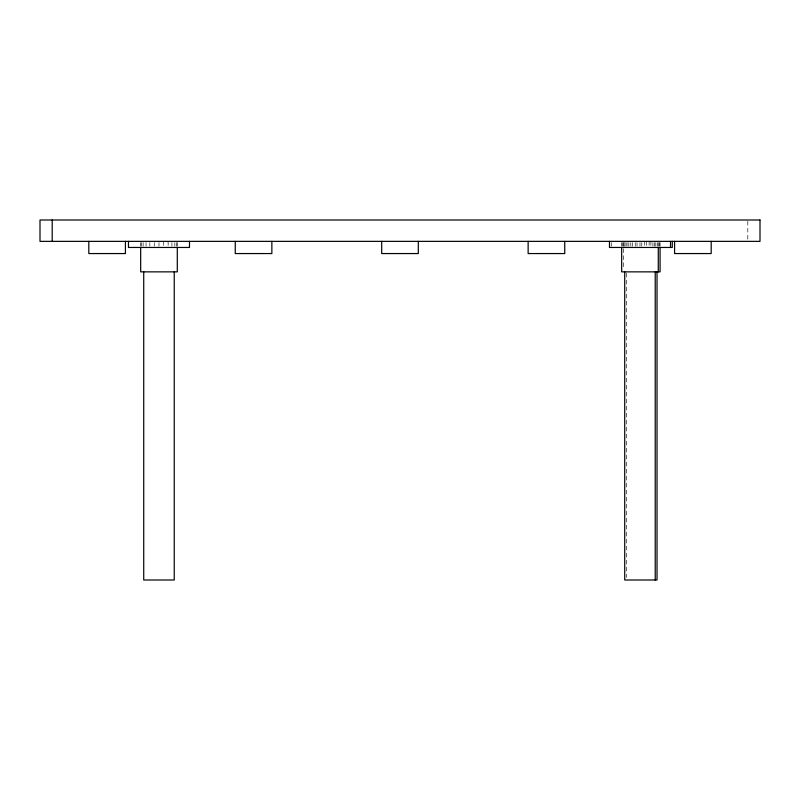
<?xml version="1.0" encoding="UTF-8"?>
<svg xmlns="http://www.w3.org/2000/svg" width="800" height="800" viewBox="0 0 800 800"><rect width="100%" height="100%" fill="white"/><g stroke="black" fill="none" stroke-linecap="round" stroke-linejoin="round"><path stroke-width="0.6" stroke-dasharray="4 3" d="M747.8 221.19L747.8 240.17M660.07 242.58L660.07 246.24M659.45 242.58L659.45 246.24M658.28 242.58L658.28 246.24M657.62 242.58L657.66 246.24M655.83 242.58L655.83 246.24M654.71 242.58L654.71 246.24M652.92 242.58L652.92 246.24M650.92 241.36L650.92 246.24M649.13 241.36L649.13 246.24M646.51 241.36L646.51 247.46M644.72 241.36L644.72 247.46M641.77 242.58L641.77 246.24M639.98 242.58L639.98 246.24M637.03 242.58L637.03 246.24M635.24 242.58L635.24 246.24M632.62 242.58L632.62 246.24M630.82 242.58L630.82 246.24M628.83 242.58L628.83 246.24M627.03 242.58L627.03 246.24M626.52 273.11L626.52 577.5M625.92 242.58L625.92 246.24M623.46 242.58L623.46 246.24M623.46 248.68L623.46 269.42M622.3 242.58L622.3 246.24M621.67 242.58L621.67 246.24M611.26 242.58L611.26 246.24M177.29 242.58L177.29 246.24M176.66 242.58L176.66 246.24M174.84 242.58L174.84 246.24M171.93 242.58L171.93 246.24M168.14 241.36L168.14 246.24M163.72 241.36L163.72 247.46M158.98 242.58L158.98 246.24M154.25 242.58L154.25 246.24M149.83 242.58L149.83 246.24M146.04 242.58L146.04 246.24M143.13 242.58L143.13 246.24M141.3 242.58L141.3 246.24M140.68 242.58L140.68 246.24M624.12 246.24L624.12 242.58L624.09 246.24"/><path stroke-width="1.2" d="M711.19 241.36L711.19 253.56L674.58 253.56L674.58 241.36M672.28 241.36L672.28 247.46L609.47 247.46L609.47 241.36M670.49 241.36L670.49 247.46M660.07 247.46L660.07 271.86L621.67 271.86L621.67 247.46M658.28 247.46L658.28 271.86M657.02 271.86L657.02 580L624.72 580L624.72 271.86M655.23 271.86L655.23 580M564.75 241.36L564.75 253.56L528.14 253.56L528.14 241.36M418.31 241.36L418.31 253.56L381.69 253.56L381.69 241.36M271.86 241.36L271.86 253.56L235.25 253.56L235.25 241.36M189.49 241.36L189.49 247.46L128.47 247.46L128.47 241.36M177.29 247.46L177.29 271.86L140.68 271.86L140.68 247.46M174.24 271.86L174.24 580L143.73 580L143.73 271.86M125.42 241.36L125.42 253.56L88.81 253.56L88.81 241.36M52.2 220L52.2 241.36M760 220L40 220L40 241.36L760 241.36L760 220"/></g></svg>
